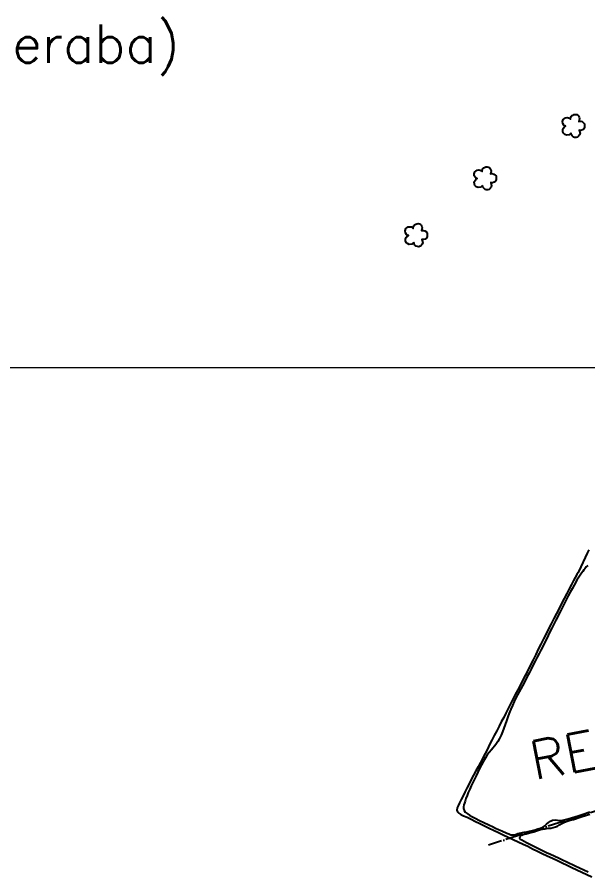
# Model space of a CAD drawing. Extents: x 737683 to 746083, y 7801653 to 7813533.
# Drawn here: x 740887 to 741661, y 7808334 to 7809501 of the extents above; entities that cross this region are included whole.
import ezdxf
from ezdxf.enums import TextEntityAlignment as Align

# ---------------------------------------------------------------- set-up
doc = ezdxf.new("R2010")
doc.units = 0
doc.header["$MEASUREMENT"] = 0
doc.linetypes.add('ACAD_ISO04W100', pattern=[30, 24, -3, 0, -3])
doc.linetypes.add('CONTINUO', pattern=[0])
for name, color, linetype in [('0114000479', 1, 'Continuous'), ('0114000479007', 5, 'Continuous'), ('0114000479009', 5, 'Continuous'), ('_SIMBOLO ARVORE', 118, 'Continuous'), ('REDE_DE_LUZ', 6, 'Continuous'), ('TEXTO CONFRONTANTES', 7, 'Continuous')]:
    doc.layers.add(name, color=color, linetype=linetype)
doc.layers.add('MALHA', color=253, linetype='Continuous', lineweight=9)
doc.layers.add('TEXTO_DIVERSOS', color=7, linetype='Continuous', lineweight=5)
doc.styles.add('ROMANS', font='romans')
doc.styles.add('SIMPLEX', font='simplex', dxfattribs={"height": 0.2})

msp = doc.modelspace()

# ---------------------------------------------------------------- linework, layer by layer
at = {"layer": '0114000479'}
msp.add_lwpolyline([(741662.7, 7808777.9), (741660.2, 7808773.7), (741649, 7808749.2), (741647.9, 7808747.1), (741646.3, 7808744.4), (741644.2, 7808740.6), (741641.7, 7808736.2), (741638.9, 7808730.8), (741635.8, 7808725), (741632.6, 7808718.8), (741629.2, 7808712.1), (741625.6, 7808705.2), (741622.1, 7808698.3), (741618.6, 7808691.4), (741615.1, 7808684.6), (741611.5, 7808677.8), (741608, 7808670.9), (741604.5, 7808664), (741600.9, 7808657.1), (741597.4, 7808650.1), (741593.9, 7808643.1), (741590.5, 7808636), (741587, 7808628.9), (741583.4, 7808622), (741580, 7808615.1), (741576.5, 7808608.4), (741573, 7808601.6), (741569.6, 7808594.9), (741566.1, 7808588.1), (741562.6, 7808581.5), (741559.3, 7808575.1), (741556.1, 7808568.8), (741553, 7808562.5), (741550, 7808556.3), (741547, 7808550.3), (741543.7, 7808544.5), (741540.7, 7808538.5), (741537.5, 7808532.2), (741534.1, 7808525.9), (741531, 7808519.6), (741528, 7808513.6), (741524.9, 7808507.5), (741521.8, 7808501.5), (741518.7, 7808495.4), (741515.5, 7808489.5), (741512.4, 7808483.6), (741509.2, 7808477.8), (741506.2, 7808471.9), (741503.1, 7808466), (741500, 7808460.1), (741497.2, 7808454.5), (741494.5, 7808449.2), (741491.9, 7808443.9), (741489.4, 7808438.9), (741487, 7808434.4), (741485.2, 7808430.6), (741483.9, 7808427.5), (741483.5, 7808424.7), (741484.4, 7808422.2), (741486.4, 7808420.3), (741489.1, 7808418.7), (741492.7, 7808417), (741497.3, 7808414.9), (741502.8, 7808412.2), (741508.7, 7808409.3), (741514.8, 7808406.4), (741520.9, 7808403.4), (741527.1, 7808400.3), (741533.4, 7808397.2), (741539.9, 7808394.1), (741546.5, 7808391), (741553.2, 7808387.8), (741559.9, 7808384.7), (741566.6, 7808381.7), (741573.3, 7808378.6), (741579.8, 7808375.5), (741586.3, 7808372.1), (741592.8, 7808369), (741599.4, 7808365.8), (741606.1, 7808362.5), (741613.1, 7808359.3), (741619.9, 7808356.1), (741626.5, 7808353), (741632.9, 7808349.9), (741639.5, 7808346.8), (741646.2, 7808343.7), (741652.9, 7808340.5), (741659.6, 7808337.3), (741666.4, 7808334.1)], dxfattribs=at)
at = {"layer": '0114000479007', "color": 5, "elevation": 579.4}
msp.add_lwpolyline([(741661.3, 7808756.7), (741659.1, 7808754.8), (741657.1, 7808752.3), (741655.9, 7808750.8), (741654.3, 7808748.7), (741652.6, 7808746.5), (741650.8, 7808743.8), (741648.8, 7808740.9), (741646.9, 7808737.7), (741642.4, 7808729.9), (741639.9, 7808725.3), (741637.1, 7808720.5), (741634.5, 7808715.5), (741631.9, 7808710.2), (741629.2, 7808704.8), (741623.5, 7808693.7), (741617.8, 7808682.5), (741612.3, 7808671.8), (741609.8, 7808666.7), (741607.4, 7808661.6), (741604.9, 7808656.6), (741602.5, 7808651.7), (741600, 7808646.7), (741597.5, 7808642), (741595, 7808637.1), (741592.3, 7808632.1), (741589.7, 7808627), (741587.1, 7808621.7), (741584.4, 7808616.2), (741581.5, 7808610.7), (741578.5, 7808605), (741575.5, 7808599.2), (741572.5, 7808593.3), (741563.7, 7808576.9), (741561.1, 7808571.9), (741558.8, 7808566.9), (741556.6, 7808561.5), (741554.6, 7808556.3), (741552.7, 7808551.1), (741551, 7808546), (741549.1, 7808541), (741545.6, 7808531), (741543.6, 7808526.2), (741541.4, 7808522), (741538.9, 7808517.9), (741536.3, 7808513.9), (741530.5, 7808506.4), (741527.5, 7808503), (741524.8, 7808499.5), (741522.2, 7808495.5), (741519.6, 7808490.9), (741517.1, 7808486.1), (741514.4, 7808481.1), (741509.5, 7808471.3), (741507.3, 7808466.7), (741505.2, 7808462.2), (741503, 7808457.7), (741500.9, 7808453.1), (741499, 7808448.6), (741497.3, 7808444.3), (741495.8, 7808440.4), (741494.6, 7808436.9), (741493.8, 7808434.1), (741493.1, 7808431.6), (741492.6, 7808429.3), (741492.6, 7808426.7), (741493.3, 7808424.2), (741494.9, 7808422), (741497.5, 7808419.9), (741500.6, 7808417.7), (741503.9, 7808415.8), (741507.6, 7808414), (741515.3, 7808410.1), (741519.3, 7808408.1), (741527.7, 7808404.3), (741531.9, 7808402.3), (741536, 7808400.3), (741540.1, 7808398.5), (741544.3, 7808396.6), (741551.3, 7808393.5), (741554.1, 7808392.3), (741556.8, 7808391), (741562, 7808391.2), (741566.3, 7808392.7), (741575, 7808394.6), (741578.3, 7808395.2), (741582, 7808396), (741585.9, 7808397), (741589.8, 7808398), (741593.5, 7808399), (741596.9, 7808400.2), (741600, 7808401.5), (741602.7, 7808403.2), (741605, 7808405.5), (741607.6, 7808407.8), (741610.4, 7808409.8), (741613.4, 7808411), (741616.8, 7808411.3), (741620.2, 7808410.8), (741623.7, 7808410.6), (741627.1, 7808411.1), (741630.7, 7808411.9), (741634.5, 7808413), (741643.3, 7808415.5), (741648.2, 7808417), (741653.3, 7808418.7), (741663.7, 7808422.1)], dxfattribs=at)
at = {"layer": '0114000479009', "color": 5, "elevation": 586.9}
msp.add_lwpolyline([(741661.7, 7808340.5), (741655.9, 7808343.2), (741649.9, 7808345.9), (741644.1, 7808348.6), (741632.6, 7808354), (741627, 7808356.7), (741621.4, 7808359.2), (741610.5, 7808364.4), (741605.3, 7808366.8), (741600.6, 7808369), (741591.6, 7808373.4), (741587.2, 7808375.7), (741582.6, 7808378.1), (741578.1, 7808380.2), (741571.6, 7808383.6), (741569.3, 7808384.9), (741568.7, 7808386.4), (741569.5, 7808388.6), (741570.4, 7808389.7), (741571.7, 7808390.7), (741573.5, 7808391.3), (741575.4, 7808392), (741577.7, 7808392.6), (741580.7, 7808393.4), (741584.2, 7808394.3), (741587.9, 7808395.3), (741591.7, 7808396.5), (741595.6, 7808397.7), (741599.6, 7808398.6), (741603.5, 7808399.4), (741607.5, 7808399.9), (741611.1, 7808400.3), (741614.3, 7808400.8), (741617.3, 7808401.7), (741620, 7808403), (741622.9, 7808404.6), (741626.1, 7808406.6), (741629.5, 7808408.2), (741633.2, 7808409.4), (741637.3, 7808410.8), (741641.6, 7808412.1), (741650.6, 7808414.9), (741659.5, 7808417.9), (741663.8, 7808419.3)], dxfattribs=at)
at = {"layer": '_SIMBOLO ARVORE', "linetype": 'CONTINUO'}
for points in [[(741638.4, 7809343.9, 0), (741635.7, 7809341.6, 0), (741632.2, 7809341.2, 0), (741629.8, 7809342.1, 0), (741628, 7809343.9, 0), (741627.3, 7809345.8, 0), (741627.1, 7809348.7, 0), (741628.1, 7809350.5, 0), (741629.1, 7809351.9, 0), (741631, 7809353.2, 0), (741629.8, 7809353.6, 0), (741628.5, 7809354.6, 0), (741627.1, 7809356.9, 0), (741626.8, 7809359.7, 0), (741627.9, 7809362.5, 0), (741629, 7809363.5, 0), (741631, 7809364.8, 0), (741633.1, 7809365, 0), (741634.8, 7809364.8, 0), (741636.1, 7809364.2, 0), (741637.6, 7809362.9, 0), (741638, 7809365.4, 0), (741638.4, 7809366.4, 0), (741639.5, 7809367.8, 0), (741641.1, 7809368.4, 0), (741642.7, 7809369.1, 0), (741644.5, 7809369.2, 0), (741646.2, 7809369, 0), (741647.6, 7809368.3, 0), (741648.6, 7809367.2, 0), (741649.5, 7809365.4, 0), (741649.9, 7809363.4, 0), (741649, 7809359.9, 0), (741651.5, 7809360, 0), (741653.5, 7809359.5, 0), (741655.4, 7809358, 0), (741656.5, 7809356.7, 0), (741656.8, 7809351.9, 0), (741655.6, 7809349.8, 0), (741654, 7809348.3, 0), (741651.6, 7809347.7, 0), (741649.4, 7809347.9, 0), (741650.6, 7809343.4, 0), (741650, 7809341.4, 0), (741648.7, 7809339.6, 0), (741647.3, 7809338.5, 0), (741645.3, 7809338, 0), (741643.2, 7809338.1, 0), (741641.7, 7809338.5, 0), (741640, 7809340.2, 0), (741638.8, 7809341.8, 0), (741638.4, 7809344.1, 0)], [(741518.5, 7809272.8, 0), (741515.8, 7809270.5, 0), (741512.3, 7809270.1, 0), (741509.9, 7809271.1, 0), (741508.1, 7809272.8, 0), (741507.4, 7809274.7, 0), (741507.2, 7809277.6, 0), (741508.2, 7809279.4, 0), (741509.2, 7809280.8, 0), (741511.1, 7809282.1, 0), (741509.9, 7809282.5, 0), (741508.6, 7809283.5, 0), (741507.2, 7809285.8, 0), (741506.9, 7809288.6, 0), (741508, 7809291.4, 0), (741509.1, 7809292.4, 0), (741511.1, 7809293.7, 0), (741513.2, 7809294, 0), (741514.9, 7809293.7, 0), (741516.2, 7809293.1, 0), (741517.7, 7809291.8, 0), (741518.1, 7809294.3, 0), (741518.5, 7809295.3, 0), (741519.6, 7809296.7, 0), (741521.2, 7809297.3, 0), (741522.8, 7809298, 0), (741524.6, 7809298.1, 0), (741526.3, 7809297.9, 0), (741527.7, 7809297.2, 0), (741528.7, 7809296.1, 0), (741529.6, 7809294.3, 0), (741530, 7809292.3, 0), (741529.1, 7809288.8, 0), (741531.6, 7809288.9, 0), (741533.6, 7809288.4, 0), (741535.5, 7809286.9, 0), (741536.6, 7809285.7, 0), (741536.9, 7809280.8, 0), (741535.7, 7809278.7, 0), (741534.1, 7809277.2, 0), (741531.7, 7809276.6, 0), (741529.5, 7809276.8, 0), (741530.7, 7809272.3, 0), (741530.1, 7809270.4, 0), (741528.8, 7809268.5, 0), (741527.4, 7809267.4, 0), (741525.4, 7809266.9, 0), (741523.3, 7809267, 0), (741521.8, 7809267.4, 0), (741520.1, 7809269.1, 0), (741518.9, 7809270.7, 0), (741518.5, 7809273, 0)], [(741425, 7809195.6, 0), (741422.3, 7809193.3, 0), (741418.8, 7809192.9, 0), (741416.4, 7809193.9, 0), (741414.7, 7809195.6, 0), (741414, 7809197.5, 0), (741413.8, 7809200.4, 0), (741414.7, 7809202.3, 0), (741415.7, 7809203.6, 0), (741417.7, 7809204.9, 0), (741416.4, 7809205.3, 0), (741415.2, 7809206.4, 0), (741413.7, 7809208.7, 0), (741413.4, 7809211.4, 0), (741414.5, 7809214.2, 0), (741415.6, 7809215.3, 0), (741417.6, 7809216.5, 0), (741419.7, 7809216.8, 0), (741421.4, 7809216.5, 0), (741422.8, 7809215.9, 0), (741424.2, 7809214.6, 0), (741424.7, 7809217.1, 0), (741425, 7809218.1, 0), (741426.1, 7809219.5, 0), (741427.8, 7809220.1, 0), (741429.4, 7809220.8, 0), (741431.1, 7809221, 0), (741432.8, 7809220.7, 0), (741434.2, 7809220, 0), (741435.2, 7809218.9, 0), (741436.1, 7809217.1, 0), (741436.5, 7809215.2, 0), (741435.7, 7809211.7, 0), (741438.1, 7809211.7, 0), (741440.1, 7809211.2, 0), (741442.1, 7809209.7, 0), (741443.1, 7809208.5, 0), (741443.4, 7809203.7, 0), (741442.2, 7809201.5, 0), (741440.7, 7809200.1, 0), (741438.2, 7809199.4, 0), (741436, 7809199.6, 0), (741437.2, 7809195.1, 0), (741436.6, 7809193.2, 0), (741435.3, 7809191.4, 0), (741433.9, 7809190.2, 0), (741431.9, 7809189.7, 0), (741429.9, 7809189.8, 0), (741428.3, 7809190.3, 0), (741426.6, 7809192, 0), (741425.4, 7809193.5, 0), (741425.1, 7809195.8, 0)]]:
    msp.add_polyline3d(points, dxfattribs=at)
at = {"layer": 'MALHA'}
msp.add_lwpolyline([(741733.8, 7809025), (740435.7, 7809025)], dxfattribs=at)
at = {"layer": 'REDE_DE_LUZ', "linetype": 'ACAD_ISO04W100', "flags": 128}
msp.add_lwpolyline([(743040.8, 7808717.7), (741842.6, 7808477.8), (741526.2, 7808377)], dxfattribs=at)

# ---------------------------------------------------------------- texts
at = {"layer": 'TEXTO CONFRONTANTES', "linetype": 'Continuous', "style": 'SIMPLEX'}
msp.add_text('MATR: 91.900 (2° ORI - Uberaba)', height=52, dxfattribs=at).set_placement((740500.4, 7809465.4), align=Align.MIDDLE_CENTER)
at = {"layer": 'TEXTO_DIVERSOS', "style": 'ROMANS'}
msp.add_text('REDE DE LUZ', height=52, rotation=10.8643, dxfattribs=at).set_placement((741588.7, 7808465.6))

doc.saveas('drawing.dxf')
